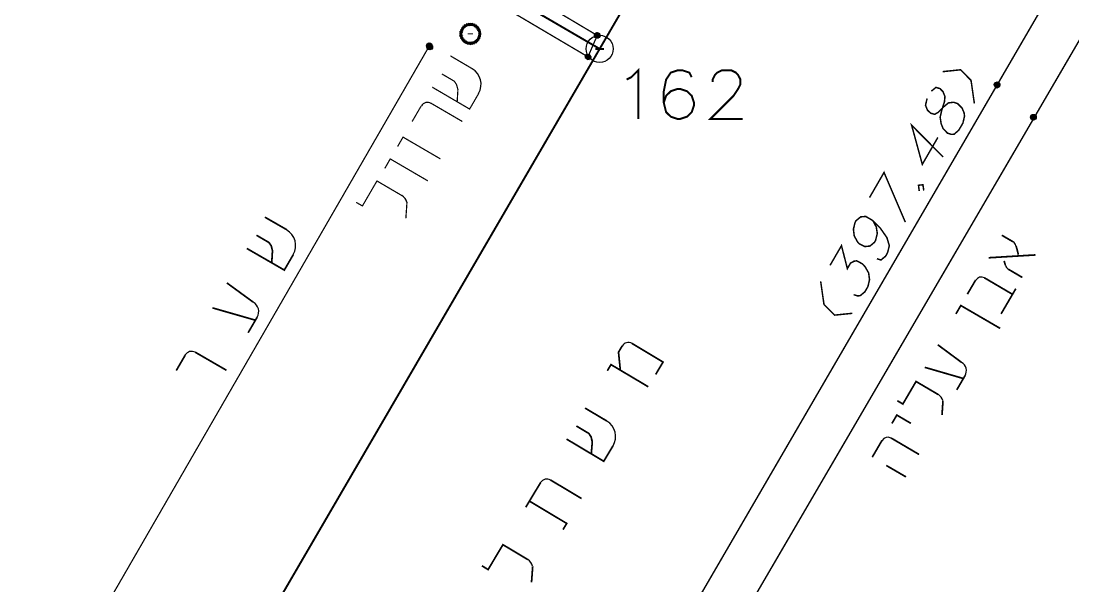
# Model space of a CAD drawing. Extents: x 489 to 720, y 1028 to 1176.
# Drawn here: x 525.64 to 535.36, y 1045.62 to 1050.84 of the extents above; entities that cross this region are included whole.
import ezdxf

# ---------------------------------------------------------------- set-up
doc = ezdxf.new("R2010")
doc.units = 0
doc.header["$MEASUREMENT"] = 0
for name, color, linetype in [('1501-ASFALT', 7, 'Continuous'), ('1501-EVEN-SOFA', 7, 'Continuous'), ('1501-GADER-BARZEL', 7, 'Continuous'), ('1501-KIR-BETON', 7, 'Continuous'), ('1501-SHAR', 7, 'Continuous'), ('2410-EVEN-SOFA', 7, 'Continuous'), ('2602-KIR-BETON', 7, 'Continuous'), ('2612-SHAR', 7, 'Continuous'), ('6815-CHARVUL', 7, 'Continuous'), ('M1602', 7, 'Continuous')]:
    doc.layers.add(name, color=color, linetype=linetype)

msp = doc.modelspace()

# ---------------------------------------------------------------- hatches: boundary and pattern name
at = {"layer": '1501-ASFALT', "linetype": 'Continuous', "ltscale": 0.045455}
for points in [[(534.9686, 1049.9605), (534.9686, 1049.94), (534.9675, 1049.9503)], [(534.9743, 1049.9684), (534.9743, 1049.9321), (534.9686, 1049.9605)], [(534.9743, 1049.9321), (534.9686, 1049.9605), (534.9686, 1049.94)], [(534.9834, 1049.9741), (534.9834, 1049.9264), (534.9743, 1049.9684)], [(534.9834, 1049.9264), (534.9743, 1049.9684), (534.9743, 1049.9321)], [(534.9936, 1049.9764), (534.9936, 1049.9241), (534.9834, 1049.9741)], [(534.9936, 1049.9241), (534.9834, 1049.9741), (534.9834, 1049.9264)], [(535.0038, 1049.9741), (535.0038, 1049.9264), (534.9936, 1049.9764)], [(535.0038, 1049.9264), (534.9936, 1049.9764), (534.9936, 1049.9241)], [(535.0118, 1049.9684), (535.0118, 1049.9321), (535.0038, 1049.9741)], [(535.0118, 1049.9321), (535.0038, 1049.9741), (535.0038, 1049.9264)], [(535.0175, 1049.9605), (535.0175, 1049.94), (535.0118, 1049.9684)], [(535.0175, 1049.94), (535.0118, 1049.9684), (535.0118, 1049.9321)], [(535.0197, 1049.9503), (535.0175, 1049.9605), (535.0175, 1049.94)]]:
    msp.add_hatch(color=7, dxfattribs=at).paths.add_polyline_path(points, flags=0)
at = {"layer": '1501-EVEN-SOFA', "linetype": 'Continuous', "ltscale": 0.045455}
for points in [[(534.6322, 1050.2514), (534.6811, 1050.2343), (534.6357, 1050.2605)], [(534.6322, 1050.2412), (534.6743, 1050.2264), (534.6322, 1050.2514)], [(534.6743, 1050.2264), (534.6322, 1050.2514), (534.6811, 1050.2343)], [(534.6368, 1050.2321), (534.6652, 1050.2218), (534.6322, 1050.2412)], [(534.6652, 1050.2218), (534.6322, 1050.2412), (534.6743, 1050.2264)], [(534.6357, 1050.2605), (534.6845, 1050.2446), (534.6425, 1050.2684)], [(534.6811, 1050.2343), (534.6357, 1050.2605), (534.6845, 1050.2446)], [(534.6447, 1050.2252), (534.655, 1050.2218), (534.6368, 1050.2321)], [(534.655, 1050.2218), (534.6368, 1050.2321), (534.6652, 1050.2218)], [(534.6425, 1050.2684), (534.6834, 1050.2548), (534.6516, 1050.273)], [(534.6845, 1050.2446), (534.6425, 1050.2684), (534.6834, 1050.2548)], [(534.6516, 1050.273), (534.6788, 1050.2639), (534.6618, 1050.2741)], [(534.6834, 1050.2548), (534.6516, 1050.273), (534.6788, 1050.2639)], [(534.6788, 1050.2639), (534.6618, 1050.2741), (534.6709, 1050.2707)]]:
    msp.add_hatch(color=251, dxfattribs=at).paths.add_polyline_path(points, flags=0)
at = {"layer": '1501-GADER-BARZEL', "linetype": 'Continuous', "ltscale": 0.045455}
for points in [[(529.3993, 1050.6162), (529.3993, 1050.5798), (529.3936, 1050.6082)], [(529.4084, 1050.6218), (529.4084, 1050.5741), (529.3993, 1050.6162)], [(529.4084, 1050.5741), (529.3993, 1050.6162), (529.3993, 1050.5798)], [(529.4186, 1050.6241), (529.4186, 1050.5718), (529.4084, 1050.6218)], [(529.4186, 1050.5718), (529.4084, 1050.6218), (529.4084, 1050.5741)], [(529.4277, 1050.6218), (529.4277, 1050.5741), (529.4186, 1050.6241)], [(529.4277, 1050.5741), (529.4186, 1050.6241), (529.4186, 1050.5718)], [(529.4368, 1050.6162), (529.4368, 1050.5798), (529.4277, 1050.6218)], [(529.4368, 1050.5798), (529.4277, 1050.6218), (529.4277, 1050.5741)], [(529.4425, 1050.6082), (529.4425, 1050.5877), (529.4368, 1050.6162)], [(529.4425, 1050.5877), (529.4368, 1050.6162), (529.4368, 1050.5798)], [(529.3936, 1050.6082), (529.3936, 1050.5877), (529.3913, 1050.598)], [(529.3993, 1050.5798), (529.3936, 1050.6082), (529.3936, 1050.5877)], [(529.4447, 1050.598), (529.4425, 1050.6082), (529.4425, 1050.5877)]]:
    msp.add_hatch(color=136, dxfattribs=at).paths.add_polyline_path(points, flags=0)
at = {"layer": '1501-KIR-BETON', "linetype": 'Continuous', "ltscale": 0.045455}
for points in [[(530.9436, 1050.6889), (530.9584, 1050.7309), (530.9391, 1050.6991)], [(530.9584, 1050.7309), (530.9391, 1050.6991), (530.9493, 1050.7264)], [(530.9391, 1050.6991), (530.9493, 1050.7264), (530.9391, 1050.7093)], [(530.9493, 1050.7264), (530.9391, 1050.7093), (530.9425, 1050.7184)], [(530.9516, 1050.6821), (530.9686, 1050.7309), (530.9436, 1050.6889)], [(530.9686, 1050.7309), (530.9436, 1050.6889), (530.9584, 1050.7309)], [(530.9777, 1050.7275), (530.9516, 1050.6821), (530.9686, 1050.7309)], [(530.9607, 1050.6787), (530.9777, 1050.7275), (530.9516, 1050.6821)], [(530.9857, 1050.7207), (530.9607, 1050.6787), (530.9777, 1050.7275)], [(530.9709, 1050.6798), (530.9857, 1050.7207), (530.9607, 1050.6787)], [(530.9902, 1050.7116), (530.9709, 1050.6798), (530.9857, 1050.7207)], [(530.9811, 1050.6843), (530.9902, 1050.7116), (530.9709, 1050.6798)], [(530.9913, 1050.7014), (530.9811, 1050.6843), (530.9902, 1050.7116)], [(530.9879, 1050.6912), (530.9913, 1050.7014), (530.9811, 1050.6843)], [(530.8641, 1050.5275), (530.8538, 1050.5003), (530.8732, 1050.5321)], [(530.8538, 1050.5003), (530.8732, 1050.5321), (530.8584, 1050.4912)], [(530.8572, 1050.5207), (530.8538, 1050.5105), (530.8641, 1050.5275)], [(530.8538, 1050.5105), (530.8641, 1050.5275), (530.8538, 1050.5003)], [(530.8732, 1050.5321), (530.8584, 1050.4912), (530.8834, 1050.5332)], [(530.8584, 1050.4912), (530.8834, 1050.5332), (530.8663, 1050.4843)], [(530.8834, 1050.5332), (530.8663, 1050.4843), (530.8936, 1050.5298)], [(530.8663, 1050.4843), (530.8936, 1050.5298), (530.8766, 1050.4809)], [(530.8936, 1050.5298), (530.8766, 1050.4809), (530.9004, 1050.523)], [(530.8766, 1050.4809), (530.9004, 1050.523), (530.8868, 1050.4809)], [(530.9004, 1050.523), (530.8868, 1050.4809), (530.905, 1050.5139)], [(530.8868, 1050.4809), (530.905, 1050.5139), (530.8959, 1050.4855)], [(530.905, 1050.5139), (530.8959, 1050.4855), (530.9061, 1050.5037)], [(530.8959, 1050.4855), (530.9061, 1050.5037), (530.9027, 1050.4934)]]:
    msp.add_hatch(color=18, dxfattribs=at).paths.add_polyline_path(points, flags=0)
at = {"layer": '1501-SHAR', "linetype": 'Continuous', "ltscale": 0.045455}
for points in [[(529.3925, 1050.6207), (529.4379, 1050.5946), (529.3891, 1050.6116)], [(529.4379, 1050.5946), (529.3891, 1050.6116), (529.4311, 1050.5866)], [(529.3891, 1050.6116), (529.4311, 1050.5866), (529.3902, 1050.6014)], [(529.3993, 1050.6287), (529.4413, 1050.6048), (529.3925, 1050.6207)], [(529.4413, 1050.6048), (529.3925, 1050.6207), (529.4379, 1050.5946)], [(529.4084, 1050.6332), (529.4402, 1050.615), (529.3993, 1050.6287)], [(529.4402, 1050.615), (529.3993, 1050.6287), (529.4413, 1050.6048)], [(529.4186, 1050.6343), (529.4357, 1050.6241), (529.4084, 1050.6332)], [(529.4357, 1050.6241), (529.4084, 1050.6332), (529.4402, 1050.615)], [(529.4277, 1050.6309), (529.4186, 1050.6343), (529.4357, 1050.6241)], [(529.4311, 1050.5866), (529.3902, 1050.6014), (529.422, 1050.5821)], [(529.3902, 1050.6014), (529.422, 1050.5821), (529.3947, 1050.5923)], [(529.422, 1050.5821), (529.3947, 1050.5923), (529.4118, 1050.5821)], [(529.3947, 1050.5923), (529.4118, 1050.5821), (529.4016, 1050.5855)]]:
    msp.add_hatch(color=7, dxfattribs=at).paths.add_polyline_path(points, flags=0)
at = {"layer": '6815-CHARVUL', "linetype": 'Continuous', "ltscale": 0.045455}
for points in [[(529.755, 1050.8116), (529.7652, 1050.7889), (529.7379, 1050.8025)], [(529.7743, 1050.8173), (529.7788, 1050.7923), (529.755, 1050.8116)], [(529.7788, 1050.7923), (529.755, 1050.8116), (529.7652, 1050.7889)], [(529.7936, 1050.8196), (529.7936, 1050.7946), (529.7743, 1050.8173)], [(529.7936, 1050.7946), (529.7743, 1050.8173), (529.7788, 1050.7923)], [(529.8129, 1050.8173), (529.8084, 1050.7923), (529.7936, 1050.8196)], [(529.8084, 1050.7923), (529.7936, 1050.8196), (529.7936, 1050.7946)], [(529.822, 1050.7889), (529.8129, 1050.8173), (529.8084, 1050.7923)], [(529.8322, 1050.8116), (529.822, 1050.7889), (529.8129, 1050.8173)], [(529.8357, 1050.7821), (529.8322, 1050.8116), (529.822, 1050.7889)], [(529.8493, 1050.8025), (529.8357, 1050.7821), (529.8322, 1050.8116)], [(529.6947, 1050.7389), (529.7197, 1050.7343), (529.6936, 1050.7196)], [(529.7197, 1050.7343), (529.6936, 1050.7196), (529.7186, 1050.7196)], [(529.6936, 1050.7196), (529.7186, 1050.7196), (529.6947, 1050.6991)], [(529.7016, 1050.7571), (529.7243, 1050.748), (529.6947, 1050.7389)], [(529.7243, 1050.748), (529.6947, 1050.7389), (529.7197, 1050.7343)], [(529.7186, 1050.7196), (529.6947, 1050.6991), (529.7197, 1050.7048)], [(529.7107, 1050.7752), (529.7311, 1050.7605), (529.7016, 1050.7571)], [(529.7311, 1050.7605), (529.7016, 1050.7571), (529.7243, 1050.748)], [(529.7232, 1050.79), (529.7402, 1050.7718), (529.7107, 1050.7752)], [(529.7402, 1050.7718), (529.7107, 1050.7752), (529.7311, 1050.7605)], [(529.7379, 1050.8025), (529.7516, 1050.7821), (529.7232, 1050.79)], [(529.7516, 1050.7821), (529.7232, 1050.79), (529.7402, 1050.7718)], [(529.7652, 1050.7889), (529.7379, 1050.8025), (529.7516, 1050.7821)], [(529.847, 1050.7718), (529.8493, 1050.8025), (529.8357, 1050.7821)], [(529.8641, 1050.79), (529.847, 1050.7718), (529.8493, 1050.8025)], [(529.8561, 1050.7605), (529.8641, 1050.79), (529.847, 1050.7718)], [(529.8766, 1050.7752), (529.8561, 1050.7605), (529.8641, 1050.79)], [(529.8629, 1050.748), (529.8766, 1050.7752), (529.8561, 1050.7605)], [(529.8857, 1050.7571), (529.8629, 1050.748), (529.8766, 1050.7752)], [(529.8675, 1050.7343), (529.8857, 1050.7571), (529.8629, 1050.748)], [(529.8913, 1050.7389), (529.8675, 1050.7343), (529.8857, 1050.7571)], [(529.8686, 1050.7196), (529.8913, 1050.7389), (529.8675, 1050.7343)], [(529.8913, 1050.6991), (529.8675, 1050.7048), (529.8936, 1050.7196)], [(529.8675, 1050.7048), (529.8936, 1050.7196), (529.8686, 1050.7196)], [(529.8936, 1050.7196), (529.8686, 1050.7196), (529.8913, 1050.7389)], [(529.6947, 1050.6991), (529.7197, 1050.7048), (529.7016, 1050.6809)], [(529.7197, 1050.7048), (529.7016, 1050.6809), (529.7243, 1050.69)], [(529.7016, 1050.6809), (529.7243, 1050.69), (529.7107, 1050.6639)], [(529.7243, 1050.69), (529.7107, 1050.6639), (529.7311, 1050.6775)], [(529.7107, 1050.6639), (529.7311, 1050.6775), (529.7232, 1050.648)], [(529.7311, 1050.6775), (529.7232, 1050.648), (529.7402, 1050.6662)], [(529.7232, 1050.648), (529.7402, 1050.6662), (529.7379, 1050.6355)], [(529.7402, 1050.6662), (529.7379, 1050.6355), (529.7516, 1050.6571)], [(529.7379, 1050.6355), (529.7516, 1050.6571), (529.755, 1050.6264)], [(529.7516, 1050.6571), (529.755, 1050.6264), (529.7652, 1050.6502)], [(529.755, 1050.6264), (529.7652, 1050.6502), (529.7743, 1050.6207)], [(529.7652, 1050.6502), (529.7743, 1050.6207), (529.7788, 1050.6457)], [(529.7743, 1050.6207), (529.7788, 1050.6457), (529.7936, 1050.6196)], [(529.7788, 1050.6457), (529.7936, 1050.6196), (529.7936, 1050.6446)], [(529.7936, 1050.6446), (529.8129, 1050.6207), (529.8084, 1050.6457)], [(529.7936, 1050.6196), (529.7936, 1050.6446), (529.8129, 1050.6207)], [(529.8084, 1050.6457), (529.8322, 1050.6264), (529.822, 1050.6502)], [(529.8129, 1050.6207), (529.8084, 1050.6457), (529.8322, 1050.6264)], [(529.822, 1050.6502), (529.8493, 1050.6355), (529.8357, 1050.6571)], [(529.8322, 1050.6264), (529.822, 1050.6502), (529.8493, 1050.6355)], [(529.8357, 1050.6571), (529.8641, 1050.648), (529.847, 1050.6662)], [(529.8493, 1050.6355), (529.8357, 1050.6571), (529.8641, 1050.648)], [(529.847, 1050.6662), (529.8766, 1050.6639), (529.8561, 1050.6775)], [(529.8641, 1050.648), (529.847, 1050.6662), (529.8766, 1050.6639)], [(529.8561, 1050.6775), (529.8857, 1050.6809), (529.8629, 1050.69)], [(529.8766, 1050.6639), (529.8561, 1050.6775), (529.8857, 1050.6809)], [(529.8629, 1050.69), (529.8913, 1050.6991), (529.8675, 1050.7048)], [(529.8857, 1050.6809), (529.8629, 1050.69), (529.8913, 1050.6991)]]:
    msp.add_hatch(color=18, dxfattribs=at).paths.add_polyline_path(points, flags=0)

# ---------------------------------------------------------------- linework, layer by layer
at = {"color": 18, "linetype": 'Continuous', "ltscale": 0.045455, "const_width": 0.0112}
for points in [[(529.8107, 1050.398), (529.6095, 1050.5162)], [(529.672, 1050.0934), (529.6788, 1050.2048), (529.6663, 1050.2503), (529.6459, 1050.2821), (529.5311, 1050.3491)], [(529.4413, 1050.2275), (529.7868, 1050.0253), (529.8709, 1050.1696)], [(529.3402, 1050.0548), (529.2561, 1049.9105)], [(529.7197, 1049.9105), (529.4311, 1050.0787)], [(529.122, 1049.6798), (529.172, 1049.7662), (529.5175, 1049.565)], [(529.0038, 1049.4775), (529.0538, 1049.565), (529.4004, 1049.3628)], [(529.1618, 1049.2264), (528.9311, 1049.3616), (528.797, 1049.1309), (528.7391, 1049.1639)], [(529.1982, 1049.0173), (529.2084, 1049.1662)]]:
    msp.add_lwpolyline(points, dxfattribs=at)
at = {"color": 214, "linetype": 'Continuous', "ltscale": 0.045455, "const_width": 0.0182}
for points in [[(531.2368, 1050.298), (531.28, 1050.3196), (531.3447, 1050.3832), (531.3447, 1049.9332)], [(531.8379, 1050.3196), (531.8163, 1050.3616), (531.7516, 1050.3832), (531.7095, 1050.3832), (531.6447, 1050.3616), (531.6016, 1050.298), (531.58, 1050.19), (531.58, 1050.0832), (531.6016, 1049.9968), (531.6447, 1049.9548), (531.7095, 1049.9332), (531.73, 1049.9332), (531.7947, 1049.9548), (531.8379, 1049.9968), (531.8595, 1050.0616), (531.8595, 1050.0832), (531.8379, 1050.148), (531.7947, 1050.19), (531.73, 1050.2116), (531.7095, 1050.2116), (531.6447, 1050.19), (531.6016, 1050.148), (531.58, 1050.0832)], [(532.0311, 1050.2764), (532.0311, 1050.298), (532.0527, 1050.34), (532.0743, 1050.3616), (532.1163, 1050.3832), (532.2027, 1050.3832), (532.2459, 1050.3616), (532.2663, 1050.34), (532.2879, 1050.298), (532.2879, 1050.2548), (532.2663, 1050.2116), (532.2243, 1050.148), (532.0095, 1049.9332), (532.3095, 1049.9332)]]:
    msp.add_lwpolyline(points, dxfattribs=at)
at = {"color": 251, "linetype": 'Continuous', "ltscale": 0.045455, "const_width": 0.0138}
for points in [[(534.1561, 1050.3707), (534.3209, 1050.3878), (534.4175, 1050.29), (534.4482, 1050.0764)], [(534.0118, 1050.123), (533.997, 1050.0605), (534.0152, 1050.015), (534.0436, 1049.9878), (534.0811, 1049.9764), (534.1141, 1049.9946), (534.1663, 1050.0468), (534.2084, 1050.0821), (534.2561, 1050.0878), (534.2936, 1050.0753), (534.3345, 1050.0343), (534.3538, 1049.9889), (534.3572, 1049.9593), (534.3425, 1049.8957), (534.3038, 1049.8298), (534.2618, 1049.7934), (534.2379, 1049.7912), (534.2004, 1049.8025), (534.1595, 1049.8446), (534.1413, 1049.89), (534.1322, 1049.9503), (534.147, 1050.0139), (534.172, 1050.0934), (534.1766, 1050.1412), (534.1584, 1050.1855), (534.1311, 1050.2139), (534.0936, 1050.2252), (534.0504, 1050.19)], [(534.1607, 1049.5821), (533.8686, 1049.8764), (533.9675, 1049.515), (534.1107, 1049.7628)], [(533.48, 1049.2082), (533.6141, 1049.44), (533.8107, 1048.9809)], [(533.9391, 1049.2684), (533.9322, 1049.3218), (533.9732, 1049.3264), (533.9811, 1049.273)], [(533.5107, 1048.9957), (533.5425, 1048.9366), (533.5516, 1048.8764), (533.5357, 1048.8128), (533.5266, 1048.7957), (533.4834, 1048.7605), (533.4368, 1048.7559), (533.3857, 1048.7809), (533.372, 1048.7946), (533.3391, 1048.8537), (533.3311, 1048.915), (533.3459, 1048.9775), (533.355, 1048.9946), (533.3982, 1049.0298), (533.4447, 1049.0343), (533.5107, 1048.9957), (533.58, 1048.9253), (533.6402, 1048.8389), (533.6629, 1048.7639), (533.647, 1048.7003), (533.6288, 1048.6673), (533.5857, 1048.6321), (533.5482, 1048.6434)]]:
    msp.add_lwpolyline(points, dxfattribs=at)
at = {"color": 250, "linetype": 'Continuous', "ltscale": 0.045455}
for points, const_width in [([(528.0982, 1048.9116), (527.8959, 1049.0275)], 0.0158), ([(527.9595, 1048.6059), (527.9663, 1048.7173), (527.955, 1048.7628), (527.9334, 1048.7934), (527.8186, 1048.8605)], 0.0158), ([(534.805, 1048.8003), (534.7016, 1048.8605)], 0.0158), ([(533.1152, 1048.5821), (533.2209, 1048.7639), (533.2754, 1048.5525), (533.3038, 1048.6025), (533.3368, 1048.6207), (533.3607, 1048.6241), (533.4118, 1048.598), (533.4391, 1048.5696), (533.472, 1048.5116), (533.48, 1048.4503), (533.4652, 1048.3866), (533.4368, 1048.3378), (533.3936, 1048.3025), (533.3709, 1048.3003), (533.3334, 1048.3116)], 0.0138), ([(534.855, 1048.6809), (534.8334, 1048.7628)], 0.0158), ([(527.7288, 1048.7389), (528.0754, 1048.5389), (528.1595, 1048.6832)], 0.0158), ([(534.5811, 1048.6525), (535.0129, 1048.6787)], 0.0158), ([(534.7232, 1048.6241), (534.7345, 1048.5832)], 0.0158), ([(534.8004, 1048.315), (534.5413, 1048.4673)], 0.0158), ([(534.7618, 1048.5468), (534.8913, 1048.4707)], 0.0158), ([(527.7891, 1048.2423), (527.5447, 1048.4207)], 0.0158), ([(533.0288, 1048.4343), (533.0595, 1048.2207), (533.1572, 1048.123), (533.322, 1048.14)], 0.0138), ([(534.4595, 1048.4457), (534.3834, 1048.3162)], 0.0158), ([(534.6947, 1048.1343), (534.8311, 1048.3673)], 0.0158), ([(527.4118, 1048.19), (527.8084, 1048.0764)], 0.0158), ([(534.2777, 1048.1343), (534.3232, 1048.2116), (534.6868, 1048.0003)], 0.0158), ([(527.7413, 1047.9605), (527.8254, 1048.1048)], 0.0158), ([(531.1959, 1047.8389), (531.1618, 1047.7809), (531.1788, 1047.615)], 0.0158), ([(531.505, 1047.5753), (531.5732, 1047.69), (531.2868, 1047.8616)], 0.0158), ([(534.33, 1047.6866), (534.1107, 1047.8491)], 0.0158), ([(527.1618, 1047.7559), (527.0777, 1047.6116)], 0.0158), ([(527.5413, 1047.6139), (527.2527, 1047.7809)], 0.0158), ([(531.0584, 1047.6093), (531.0925, 1047.6662), (531.4368, 1047.4616)], 0.0158), ([(533.9902, 1047.6412), (534.347, 1047.5378)], 0.0158), ([(534.1163, 1047.3889), (533.9095, 1047.5105), (533.7879, 1047.3025), (533.7368, 1047.3332)], 0.0158), ([(534.2857, 1047.4332), (534.3618, 1047.5639)], 0.0158), ([(534.1493, 1047.2003), (534.1584, 1047.3343)], 0.0158), ([(531.0538, 1047.1457), (530.8527, 1047.265)], 0.0158), ([(533.6868, 1047.123), (533.7322, 1047.2003), (533.8618, 1047.1241)], 0.0158), ([(530.9107, 1046.8423), (530.9197, 1046.9537), (530.9084, 1046.9991), (530.8879, 1047.0309), (530.7732, 1047.0991)], 0.0158), ([(530.6822, 1046.9787), (531.0254, 1046.7741), (531.1118, 1046.9173)], 0.0158), ([(533.5959, 1046.9673), (533.505, 1046.8116)], 0.0158), ([(533.9379, 1046.8366), (533.6788, 1046.9889)], 0.0158), ([(533.8163, 1046.6298), (533.6345, 1046.7355)], 0.0158), ([(530.4425, 1046.5775), (530.305, 1046.3491)], 0.0158), ([(530.8209, 1046.4298), (530.5334, 1046.6014)], 0.0158), ([(530.3402, 1046.4059), (530.6834, 1046.2003), (530.6493, 1046.1434)], 0.0158), ([(530.3232, 1045.8673), (530.0947, 1046.0037), (529.9572, 1045.7741), (529.9004, 1045.8093)], 0.0158), ([(530.3584, 1045.6559), (530.3697, 1045.8048)], 0.0158)]:
    msp.add_lwpolyline(points, dxfattribs=dict(at, const_width=const_width))
at = {"color": 18, "linetype": 'Continuous', "ltscale": 0.045455}
for centre, radius, start, end in [((529.7266, 1050.2537), 0.1659, 329.7437, 419.7436), ((529.3982, 1050.0207), 0.0659, 59.7491, 149.7436), ((529.1107, 1049.14), 0.1, 14.7491, 59.7491)]:
    msp.add_arc(centre, radius, start, end, dxfattribs=at)
at = {"color": 250, "linetype": 'Continuous', "ltscale": 0.045455}
for centre, radius, start, end in [((528.0141, 1048.7662), 0.1659, 329.9908, 419.9908), ((534.7754, 1048.748), 0.0591, 14.7272, 59.7272), ((534.7754, 1048.748), 0.0591, 14.7272, 59.7272), ((534.7925, 1048.5991), 0.0591, 194.7217, 239.7217), ((534.7925, 1048.5991), 0.0591, 194.7217, 239.7217), ((534.5118, 1048.415), 0.0591, 59.7272, 149.7217), ((527.7391, 1048.1548), 0.1, 329.9908, 419.9908), ((531.2527, 1047.8037), 0.0659, 59.1394, 149.1339), ((527.2186, 1047.723), 0.0659, 59.9963, 149.9908), ((534.2845, 1047.6093), 0.0898, 329.7217, 419.7217), ((534.0709, 1047.3116), 0.0898, 14.7272, 59.7272), ((530.9686, 1047.0025), 0.1659, 329.1339, 419.1339), ((533.6482, 1046.9366), 0.0591, 59.7272, 149.7217), ((530.4993, 1046.5434), 0.0659, 59.1394, 149.1339), ((530.272, 1045.7809), 0.1, 14.1339, 59.1339)]:
    msp.add_arc(centre, radius, start, end, dxfattribs=at)
at = {"layer": '1501-ASFALT', "color": 7, "linetype": 'Continuous', "ltscale": 0.045455}
for points in [[(534.9686, 1049.9605), (534.9686, 1049.94), (534.9675, 1049.9503)], [(534.9743, 1049.9684), (534.9743, 1049.9321), (534.9686, 1049.9605)], [(534.9743, 1049.9321), (534.9686, 1049.9605), (534.9686, 1049.94)], [(534.9834, 1049.9741), (534.9834, 1049.9264), (534.9743, 1049.9684)], [(534.9834, 1049.9264), (534.9743, 1049.9684), (534.9743, 1049.9321)], [(534.9936, 1049.9764), (534.9936, 1049.9241), (534.9834, 1049.9741)], [(534.9936, 1049.9241), (534.9834, 1049.9741), (534.9834, 1049.9264)], [(535.0038, 1049.9741), (535.0038, 1049.9264), (534.9936, 1049.9764)], [(535.0038, 1049.9264), (534.9936, 1049.9764), (534.9936, 1049.9241)], [(535.0118, 1049.9684), (535.0118, 1049.9321), (535.0038, 1049.9741)], [(535.0118, 1049.9321), (535.0038, 1049.9741), (535.0038, 1049.9264)], [(535.0175, 1049.9605), (535.0175, 1049.94), (535.0118, 1049.9684)], [(535.0175, 1049.94), (535.0118, 1049.9684), (535.0118, 1049.9321)], [(535.0197, 1049.9503), (535.0175, 1049.9605), (535.0175, 1049.94)]]:
    msp.add_lwpolyline(points, dxfattribs=at)
at = {"layer": '1501-ASFALT', "color": 7, "linetype": 'Continuous', "ltscale": 0.045455, "const_width": 0.00825}
msp.add_lwpolyline([(534.9754, 1049.9503), (535.0118, 1049.9503)], dxfattribs=at)
at = {"layer": '1501-ASFALT', "color": 7, "linetype": 'Continuous', "ltscale": 0.045455}
msp.add_circle((534.9936, 1049.9503), 0.0261, dxfattribs=at)
at = {"layer": '1501-EVEN-SOFA', "color": 251, "linetype": 'Continuous', "ltscale": 0.045455, "const_width": 0.0138}
msp.add_lwpolyline([(534.6277, 1050.248), (534.6891, 1050.248)], dxfattribs=at)
at = {"layer": '1501-EVEN-SOFA', "color": 251, "linetype": 'Continuous', "ltscale": 0.045455}
for points in [[(534.6322, 1050.2514), (534.6811, 1050.2343), (534.6357, 1050.2605)], [(534.6322, 1050.2412), (534.6743, 1050.2264), (534.6322, 1050.2514)], [(534.6743, 1050.2264), (534.6322, 1050.2514), (534.6811, 1050.2343)], [(534.6368, 1050.2321), (534.6652, 1050.2218), (534.6322, 1050.2412)], [(534.6652, 1050.2218), (534.6322, 1050.2412), (534.6743, 1050.2264)], [(534.6357, 1050.2605), (534.6845, 1050.2446), (534.6425, 1050.2684)], [(534.6811, 1050.2343), (534.6357, 1050.2605), (534.6845, 1050.2446)], [(534.6447, 1050.2252), (534.655, 1050.2218), (534.6368, 1050.2321)], [(534.655, 1050.2218), (534.6368, 1050.2321), (534.6652, 1050.2218)], [(534.6425, 1050.2684), (534.6834, 1050.2548), (534.6516, 1050.273)], [(534.6845, 1050.2446), (534.6425, 1050.2684), (534.6834, 1050.2548)], [(534.6516, 1050.273), (534.6788, 1050.2639), (534.6618, 1050.2741)], [(534.6834, 1050.2548), (534.6516, 1050.273), (534.6788, 1050.2639)], [(534.6788, 1050.2639), (534.6618, 1050.2741), (534.6709, 1050.2707)]]:
    msp.add_lwpolyline(points, dxfattribs=at)
msp.add_arc((534.6584, 1050.248), 0.0261, 329.8096, 689.8095, dxfattribs=at)
at = {"layer": '1501-GADER-BARZEL', "color": 136, "linetype": 'Continuous', "ltscale": 0.045455}
for points in [[(529.3993, 1050.6162), (529.3993, 1050.5798), (529.3936, 1050.6082)], [(529.4084, 1050.6218), (529.4084, 1050.5741), (529.3993, 1050.6162)], [(529.4084, 1050.5741), (529.3993, 1050.6162), (529.3993, 1050.5798)], [(529.4186, 1050.6241), (529.4186, 1050.5718), (529.4084, 1050.6218)], [(529.4186, 1050.5718), (529.4084, 1050.6218), (529.4084, 1050.5741)], [(529.4277, 1050.6218), (529.4277, 1050.5741), (529.4186, 1050.6241)], [(529.4277, 1050.5741), (529.4186, 1050.6241), (529.4186, 1050.5718)], [(529.4368, 1050.6162), (529.4368, 1050.5798), (529.4277, 1050.6218)], [(529.4368, 1050.5798), (529.4277, 1050.6218), (529.4277, 1050.5741)], [(529.4425, 1050.6082), (529.4425, 1050.5877), (529.4368, 1050.6162)], [(529.4425, 1050.5877), (529.4368, 1050.6162), (529.4368, 1050.5798)], [(529.3936, 1050.6082), (529.3936, 1050.5877), (529.3913, 1050.598)], [(529.3993, 1050.5798), (529.3936, 1050.6082), (529.3936, 1050.5877)], [(529.4447, 1050.598), (529.4425, 1050.6082), (529.4425, 1050.5877)]]:
    msp.add_lwpolyline(points, dxfattribs=at)
at = {"layer": '1501-GADER-BARZEL', "color": 136, "linetype": 'Continuous', "ltscale": 0.045455, "const_width": 0.0123}
msp.add_lwpolyline([(529.3913, 1050.598), (529.4459, 1050.598)], dxfattribs=at)
at = {"layer": '1501-GADER-BARZEL', "color": 136, "linetype": 'Continuous', "ltscale": 0.045455}
msp.add_circle((529.4186, 1050.598), 0.0261, dxfattribs=at)
at = {"layer": '1501-KIR-BETON', "color": 18, "linetype": 'Continuous', "ltscale": 0.045455, "const_width": 0.012}
for points in [[(530.9391, 1050.7048), (530.9925, 1050.7048)], [(530.8538, 1050.5071), (530.9072, 1050.5071)]]:
    msp.add_lwpolyline(points, dxfattribs=at)
at = {"layer": '1501-KIR-BETON', "color": 18, "linetype": 'Continuous', "ltscale": 0.045455}
for points in [[(530.9436, 1050.6889), (530.9584, 1050.7309), (530.9391, 1050.6991)], [(530.9584, 1050.7309), (530.9391, 1050.6991), (530.9493, 1050.7264)], [(530.9391, 1050.6991), (530.9493, 1050.7264), (530.9391, 1050.7093)], [(530.9493, 1050.7264), (530.9391, 1050.7093), (530.9425, 1050.7184)], [(530.9516, 1050.6821), (530.9686, 1050.7309), (530.9436, 1050.6889)], [(530.9686, 1050.7309), (530.9436, 1050.6889), (530.9584, 1050.7309)], [(530.9777, 1050.7275), (530.9516, 1050.6821), (530.9686, 1050.7309)], [(530.9607, 1050.6787), (530.9777, 1050.7275), (530.9516, 1050.6821)], [(530.9857, 1050.7207), (530.9607, 1050.6787), (530.9777, 1050.7275)], [(530.9709, 1050.6798), (530.9857, 1050.7207), (530.9607, 1050.6787)], [(530.9902, 1050.7116), (530.9709, 1050.6798), (530.9857, 1050.7207)], [(530.9811, 1050.6843), (530.9902, 1050.7116), (530.9709, 1050.6798)], [(530.9913, 1050.7014), (530.9811, 1050.6843), (530.9902, 1050.7116)], [(530.9879, 1050.6912), (530.9913, 1050.7014), (530.9811, 1050.6843)], [(530.8641, 1050.5275), (530.8538, 1050.5003), (530.8732, 1050.5321)], [(530.8538, 1050.5003), (530.8732, 1050.5321), (530.8584, 1050.4912)], [(530.8572, 1050.5207), (530.8538, 1050.5105), (530.8641, 1050.5275)], [(530.8538, 1050.5105), (530.8641, 1050.5275), (530.8538, 1050.5003)], [(530.8732, 1050.5321), (530.8584, 1050.4912), (530.8834, 1050.5332)], [(530.8584, 1050.4912), (530.8834, 1050.5332), (530.8663, 1050.4843)], [(530.8834, 1050.5332), (530.8663, 1050.4843), (530.8936, 1050.5298)], [(530.8663, 1050.4843), (530.8936, 1050.5298), (530.8766, 1050.4809)], [(530.8936, 1050.5298), (530.8766, 1050.4809), (530.9004, 1050.523)], [(530.8766, 1050.4809), (530.9004, 1050.523), (530.8868, 1050.4809)], [(530.9004, 1050.523), (530.8868, 1050.4809), (530.905, 1050.5139)], [(530.8868, 1050.4809), (530.905, 1050.5139), (530.8959, 1050.4855)], [(530.905, 1050.5139), (530.8959, 1050.4855), (530.9061, 1050.5037)], [(530.8959, 1050.4855), (530.9061, 1050.5037), (530.9027, 1050.4934)]]:
    msp.add_lwpolyline(points, dxfattribs=at)
msp.add_circle((530.9652, 1050.7048), 0.0261, dxfattribs=at)
msp.add_arc((530.88, 1050.5071), 0.0261, 239.469, 239.469, dxfattribs=at)
at = {"layer": '1501-SHAR', "color": 7, "linetype": 'Continuous', "ltscale": 0.045455, "const_width": 0.0112}
msp.add_lwpolyline([(529.3902, 1050.6082), (529.4402, 1050.6082)], dxfattribs=at)
at = {"layer": '1501-SHAR', "color": 7, "linetype": 'Continuous', "ltscale": 0.045455}
for points in [[(529.3925, 1050.6207), (529.4379, 1050.5946), (529.3891, 1050.6116)], [(529.4379, 1050.5946), (529.3891, 1050.6116), (529.4311, 1050.5866)], [(529.3891, 1050.6116), (529.4311, 1050.5866), (529.3902, 1050.6014)], [(529.3993, 1050.6287), (529.4413, 1050.6048), (529.3925, 1050.6207)], [(529.4413, 1050.6048), (529.3925, 1050.6207), (529.4379, 1050.5946)], [(529.4084, 1050.6332), (529.4402, 1050.615), (529.3993, 1050.6287)], [(529.4402, 1050.615), (529.3993, 1050.6287), (529.4413, 1050.6048)], [(529.4186, 1050.6343), (529.4357, 1050.6241), (529.4084, 1050.6332)], [(529.4357, 1050.6241), (529.4084, 1050.6332), (529.4402, 1050.615)], [(529.4277, 1050.6309), (529.4186, 1050.6343), (529.4357, 1050.6241)], [(529.4311, 1050.5866), (529.3902, 1050.6014), (529.422, 1050.5821)], [(529.3902, 1050.6014), (529.422, 1050.5821), (529.3947, 1050.5923)], [(529.422, 1050.5821), (529.3947, 1050.5923), (529.4118, 1050.5821)], [(529.3947, 1050.5923), (529.4118, 1050.5821), (529.4016, 1050.5855)]]:
    msp.add_lwpolyline(points, dxfattribs=at)
msp.add_circle((529.4152, 1050.6082), 0.0261, dxfattribs=at)
at = {"layer": '2410-EVEN-SOFA', "color": 251, "linetype": 'Continuous', "ltscale": 0.045455, "const_width": 0.0138}
for points in [[(548.3345, 1069.8912), (546.4766, 1066.6809), (544.4982, 1066.1559), (541.7732, 1061.5514), (539.9095, 1058.3582), (537.8936, 1054.9014), (537.48, 1055.098), (534.6584, 1050.248), (531.597, 1044.9866), (530.23, 1042.615), (530.5959, 1042.4025), (530.0993, 1041.5287)], [(530.5959, 1042.4025), (537.8936, 1054.9014)]]:
    msp.add_lwpolyline(points, dxfattribs=at)
at = {"layer": '2602-KIR-BETON', "color": 18, "linetype": 'Continuous', "ltscale": 0.045455, "const_width": 0.012}
msp.add_lwpolyline([(529.7925, 1051.1491), (530.88, 1050.5071), (530.9652, 1050.7048), (527.6697, 1052.6662), (523.8436, 1054.8423), (520.9345, 1056.5218), (518.0107, 1058.2196), (514.4459, 1060.2855), (509.4641, 1063.2218), (507.8993, 1060.5866), (506.0061, 1057.2878)], dxfattribs=at)
at = {"layer": '2612-SHAR', "color": 7, "linetype": 'Continuous', "ltscale": 0.045455, "const_width": 0.0118}
msp.add_lwpolyline([(526.4186, 1045.4196), (529.4152, 1050.6082)], dxfattribs=at)
at = {"layer": '6815-CHARVUL', "color": 18, "linetype": 'Continuous', "ltscale": 0.045455}
for points in [[(529.755, 1050.8116), (529.7652, 1050.7889), (529.7379, 1050.8025)], [(529.7743, 1050.8173), (529.7788, 1050.7923), (529.755, 1050.8116)], [(529.7788, 1050.7923), (529.755, 1050.8116), (529.7652, 1050.7889)], [(529.7936, 1050.8196), (529.7936, 1050.7946), (529.7743, 1050.8173)], [(529.7936, 1050.7946), (529.7743, 1050.8173), (529.7788, 1050.7923)], [(529.8129, 1050.8173), (529.8084, 1050.7923), (529.7936, 1050.8196)], [(529.8084, 1050.7923), (529.7936, 1050.8196), (529.7936, 1050.7946)], [(529.822, 1050.7889), (529.8129, 1050.8173), (529.8084, 1050.7923)], [(529.8322, 1050.8116), (529.822, 1050.7889), (529.8129, 1050.8173)], [(529.8357, 1050.7821), (529.8322, 1050.8116), (529.822, 1050.7889)], [(529.8493, 1050.8025), (529.8357, 1050.7821), (529.8322, 1050.8116)], [(529.6947, 1050.7389), (529.7197, 1050.7343), (529.6936, 1050.7196)], [(529.7197, 1050.7343), (529.6936, 1050.7196), (529.7186, 1050.7196)], [(529.6936, 1050.7196), (529.7186, 1050.7196), (529.6947, 1050.6991)], [(529.7016, 1050.7571), (529.7243, 1050.748), (529.6947, 1050.7389)], [(529.7243, 1050.748), (529.6947, 1050.7389), (529.7197, 1050.7343)], [(529.7186, 1050.7196), (529.6947, 1050.6991), (529.7197, 1050.7048)], [(529.7107, 1050.7752), (529.7311, 1050.7605), (529.7016, 1050.7571)], [(529.7311, 1050.7605), (529.7016, 1050.7571), (529.7243, 1050.748)], [(529.7232, 1050.79), (529.7402, 1050.7718), (529.7107, 1050.7752)], [(529.7402, 1050.7718), (529.7107, 1050.7752), (529.7311, 1050.7605)], [(529.7379, 1050.8025), (529.7516, 1050.7821), (529.7232, 1050.79)], [(529.7516, 1050.7821), (529.7232, 1050.79), (529.7402, 1050.7718)], [(529.7652, 1050.7889), (529.7379, 1050.8025), (529.7516, 1050.7821)], [(529.847, 1050.7718), (529.8493, 1050.8025), (529.8357, 1050.7821)], [(529.8641, 1050.79), (529.847, 1050.7718), (529.8493, 1050.8025)], [(529.8561, 1050.7605), (529.8641, 1050.79), (529.847, 1050.7718)], [(529.8766, 1050.7752), (529.8561, 1050.7605), (529.8641, 1050.79)], [(529.8629, 1050.748), (529.8766, 1050.7752), (529.8561, 1050.7605)], [(529.8857, 1050.7571), (529.8629, 1050.748), (529.8766, 1050.7752)], [(529.8675, 1050.7343), (529.8857, 1050.7571), (529.8629, 1050.748)], [(529.8913, 1050.7389), (529.8675, 1050.7343), (529.8857, 1050.7571)], [(529.8686, 1050.7196), (529.8913, 1050.7389), (529.8675, 1050.7343)], [(529.8913, 1050.6991), (529.8675, 1050.7048), (529.8936, 1050.7196)], [(529.8675, 1050.7048), (529.8936, 1050.7196), (529.8686, 1050.7196)], [(529.8936, 1050.7196), (529.8686, 1050.7196), (529.8913, 1050.7389)], [(529.6947, 1050.6991), (529.7197, 1050.7048), (529.7016, 1050.6809)], [(529.7197, 1050.7048), (529.7016, 1050.6809), (529.7243, 1050.69)], [(529.7016, 1050.6809), (529.7243, 1050.69), (529.7107, 1050.6639)], [(529.7243, 1050.69), (529.7107, 1050.6639), (529.7311, 1050.6775)], [(529.7107, 1050.6639), (529.7311, 1050.6775), (529.7232, 1050.648)], [(529.7311, 1050.6775), (529.7232, 1050.648), (529.7402, 1050.6662)], [(529.7232, 1050.648), (529.7402, 1050.6662), (529.7379, 1050.6355)], [(529.7402, 1050.6662), (529.7379, 1050.6355), (529.7516, 1050.6571)], [(529.7379, 1050.6355), (529.7516, 1050.6571), (529.755, 1050.6264)], [(529.7516, 1050.6571), (529.755, 1050.6264), (529.7652, 1050.6502)], [(529.755, 1050.6264), (529.7652, 1050.6502), (529.7743, 1050.6207)], [(529.7652, 1050.6502), (529.7743, 1050.6207), (529.7788, 1050.6457)], [(529.7743, 1050.6207), (529.7788, 1050.6457), (529.7936, 1050.6196)], [(529.7788, 1050.6457), (529.7936, 1050.6196), (529.7936, 1050.6446)], [(529.7936, 1050.6446), (529.8129, 1050.6207), (529.8084, 1050.6457)], [(529.7936, 1050.6196), (529.7936, 1050.6446), (529.8129, 1050.6207)], [(529.8084, 1050.6457), (529.8322, 1050.6264), (529.822, 1050.6502)], [(529.8129, 1050.6207), (529.8084, 1050.6457), (529.8322, 1050.6264)], [(529.822, 1050.6502), (529.8493, 1050.6355), (529.8357, 1050.6571)], [(529.8322, 1050.6264), (529.822, 1050.6502), (529.8493, 1050.6355)], [(529.8357, 1050.6571), (529.8641, 1050.648), (529.847, 1050.6662)], [(529.8493, 1050.6355), (529.8357, 1050.6571), (529.8641, 1050.648)], [(529.847, 1050.6662), (529.8766, 1050.6639), (529.8561, 1050.6775)], [(529.8641, 1050.648), (529.847, 1050.6662), (529.8766, 1050.6639)], [(529.8561, 1050.6775), (529.8857, 1050.6809), (529.8629, 1050.69)], [(529.8766, 1050.6639), (529.8561, 1050.6775), (529.8857, 1050.6809)], [(529.8629, 1050.69), (529.8913, 1050.6991), (529.8675, 1050.7048)], [(529.8857, 1050.6809), (529.8629, 1050.69), (529.8913, 1050.6991)]]:
    msp.add_lwpolyline(points, dxfattribs=at)
at = {"layer": '6815-CHARVUL', "color": 18, "linetype": 'Continuous', "ltscale": 0.045455, "const_width": 0.0112}
msp.add_lwpolyline([(529.7686, 1050.7196), (529.8186, 1050.7196)], dxfattribs=at)
at = {"layer": 'M1602', "color": 214, "linetype": 'Continuous', "ltscale": 0.045455, "const_width": 0.0182}
for points in [[(526.5788, 1043.0093), (530.9879, 1050.5809), (541.0629, 1067.8843)], [(509.3584, 1063.1753), (530.9879, 1050.5809)], [(530.947, 1050.5809), (531.0288, 1050.5809)]]:
    msp.add_lwpolyline(points, dxfattribs=at)
at = {"layer": 'M1602', "color": 214, "linetype": 'Continuous', "ltscale": 0.045455}
msp.add_circle((530.9879, 1050.5809), 0.125, dxfattribs=at)

doc.saveas('drawing.dxf')
